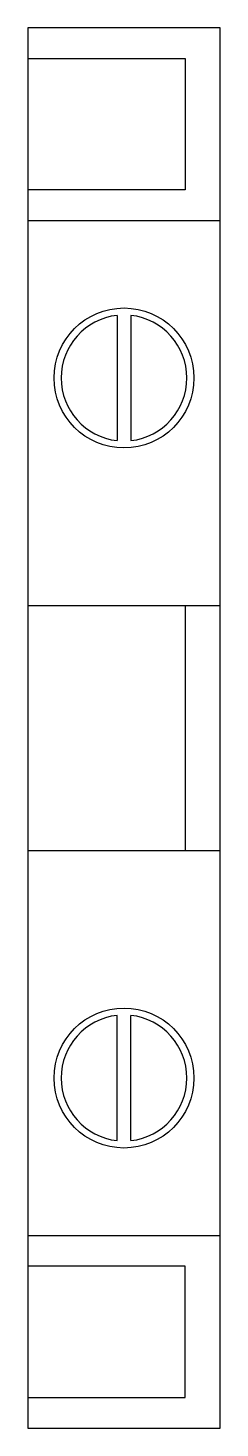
# Model space of a CAD drawing. Header units: millimetres. Extents: x 0 to 5.5, y 0 to 40.
import ezdxf

# ---------------------------------------------------------------- set-up
doc = ezdxf.new("R2010")
doc.units = ezdxf.units.MM
doc.layers.add('CONDUCTOR', color=7, linetype='Continuous')

# ---------------------------------------------------------------- blocks, each defined once
blk = doc.blocks.new('DMN16A')
at = {"layer": 'CONDUCTOR', "color": 8, "ltscale": 100}
for p, q in [((-5.5, 19.125), (-1, 19.125)), ((-1, 19.125), (-1, 15.375)), ((-1, 15.375), (-5.5, 15.375)), ((-5.5, 14.5), (0, 14.5)), ((-2.95, 11.789), (-2.95, 8.211)), ((-2.55, 11.789), (-2.55, 8.211)), ((-5.5, 3.5), (0, 3.5)), ((-1, 3.5), (-1, -3.5)), ((-5.5, -3.5), (0, -3.5)), ((-2.95, -11.789), (-2.95, -8.211)), ((-2.55, -11.789), (-2.55, -8.211)), ((-5.5, -14.5), (0, -14.5)), ((-1, -15.375), (-5.5, -15.375)), ((-1, -19.125), (-1, -15.375)), ((-5.5, -19.125), (-1, -19.125))]:
    blk.add_line(p, q, dxfattribs=at)
blk.add_lwpolyline([(-5.5, -20), (0, -20), (0, 20), (-5.5, 20)], close=True, dxfattribs=at)
for centre in [(-2.75, 10), (-2.75, -10)]:
    blk.add_circle(centre, 2, dxfattribs=at)
for centre, start, end in [((-2.75, 10), 96.3794, 263.6206), ((-2.75, 10), 276.3794, 83.6206), ((-2.75, -10), 96.3794, 263.6206), ((-2.75, -10), 276.3794, 83.6206)]:
    blk.add_arc(centre, 1.8, start, end, dxfattribs=at)

msp = doc.modelspace()

# ---------------------------------------------------------------- block references
msp.add_blockref('DMN16A', (5.5, 20))

doc.saveas('drawing.dxf')
